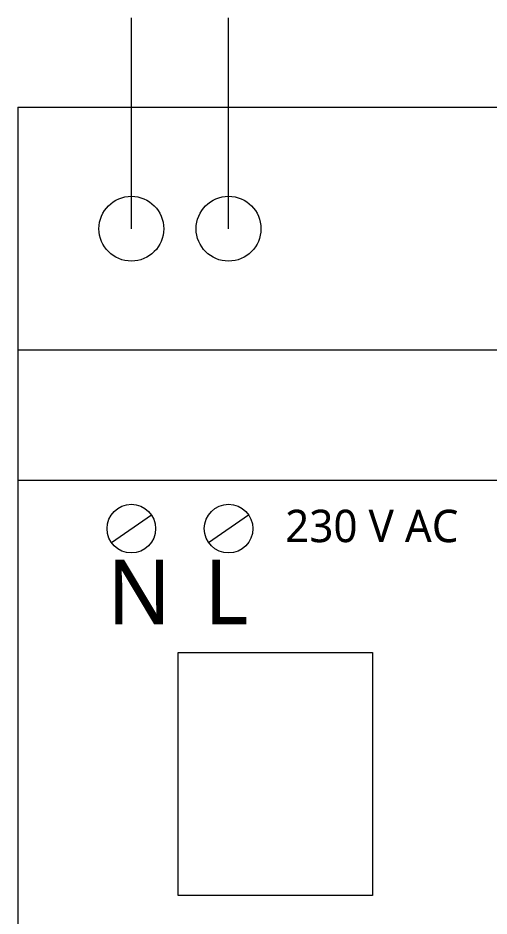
# Model space of a CAD drawing. Header units: millimetres. Extents: x 36 to 196, y -69 to 32.
# Drawn here: x 36 to 65.1, y -23.4 to 32 of the extents above; entities that cross this region are included whole.
import ezdxf

# ---------------------------------------------------------------- set-up
doc = ezdxf.new("R2010")
doc.units = ezdxf.units.MM
doc.header["$LTSCALE"] = 20
doc.layers.add('Ontwerplaag-1', color=7, linetype='Continuous')
doc.styles.add('@Malgun Gothic', font='malgun.ttf')

msp = doc.modelspace()

# ---------------------------------------------------------------- linework, layer by layer
at = {"layer": 'Ontwerplaag-1', "color": 7, "linetype": 'Continuous', "lineweight": 5, "transparency": 33554687}
for p, q in [((43, 19), (43, 32)), ((49, 19), (49, 32)), ((36, 26.5), (196, 26.5)), ((36, 26.5), (36, -63.5)), ((36, 26.5), (196, 26.5)), ((36, 26.5), (36, -63.5)), ((196, 11.5), (36, 11.5)), ((36, 11.5), (36, 3.5)), ((196, 11.5), (36, 11.5)), ((36, 11.5), (36, 3.5)), ((36, 3.5), (196, 3.5)), ((36, 3.5), (196, 3.5)), ((41.767, -0.355), (44.233, 1.355)), ((47.767, -0.355), (50.233, 1.355)), ((45.885, -14.636), (45.885, -7.136)), ((45.885, -7.136), (57.885, -7.136)), ((57.885, -7.136), (57.885, -22.136)), ((45.885, -22.136), (45.885, -14.636)), ((57.885, -22.136), (45.885, -22.136))]:
    msp.add_line(p, q, dxfattribs=at)
for centre, radius in [((43, 19), 2), ((49, 19), 2), ((43, 0.5), 1.5), ((49, 0.5), 1.5)]:
    msp.add_circle(centre, radius, dxfattribs=at)

# ---------------------------------------------------------------- texts
at = {"layer": 'Ontwerplaag-1', "color": 7, "transparency": 33554687, "attachment_point": 7, "style": '@Malgun Gothic'}
for s, insert, char_height, line_spacing_factor in [('230 V AC', (52.492, -0.362), 2, 1.004011), ('N', (41.5, -5.407), 4, 0.502009), ('L', (47.5, -5.407), 4, 0.502009)]:
    msp.add_mtext(s, dxfattribs=dict(at, insert=insert, char_height=char_height, line_spacing_factor=line_spacing_factor))

doc.saveas('drawing.dxf')
